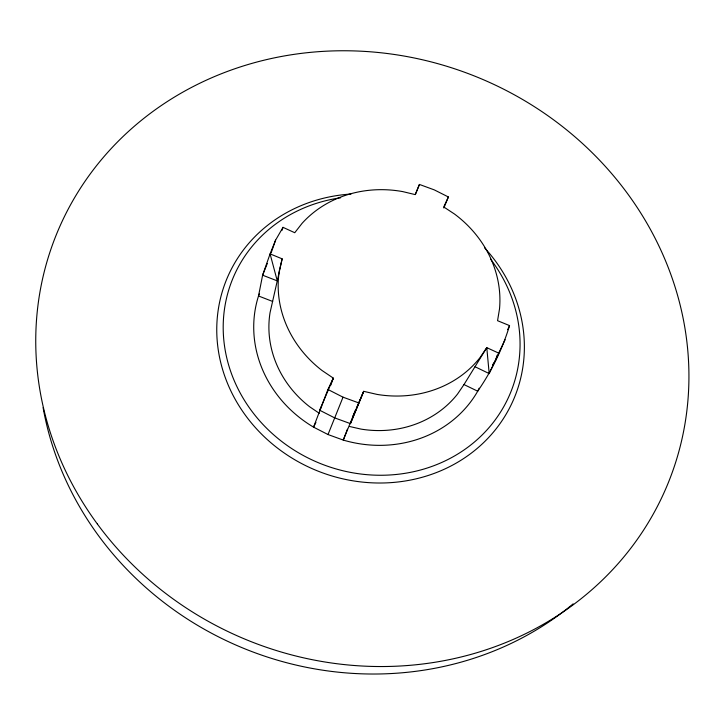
<?xml version="1.0" encoding="UTF-8"?>
<svg xmlns="http://www.w3.org/2000/svg" width="725" height="725" viewBox="0 0 725 725"><rect width="100%" height="100%" fill="white"/><g stroke="black" fill="none" stroke-linecap="round" stroke-linejoin="round"><path stroke-width="1.09" d="M319.317 413.322L309.666 406.77A105.043 96.298 22.1 0 1 270.053 312.629L277.267 280.874L270.081 253.886L275.6 240.129L283.013 227.342L294.749 232.716L302.144 223.264A112.33 101.6 22.1 0 1 402.719 191.599L415.208 194.608L419.431 184.44L434.275 189.877L448.394 196.973L443.836 207.975M277.512 279.768L282.152 258.843L270.081 253.886L262.613 275.192L258.517 295.981A120.069 110.082 22.1 0 0 313.553 427.143L328.008 434.538L343.269 440.084A120.069 110.082 22.1 0 0 477.712 391.201C491.541 371.164 502.507 348.924 509.548 325.607L497.558 320.695L499.516 308.859A112.33 101.6 22.1 0 0 454.466 214.011L443.745 206.96L448.394 196.973M282.152 258.843L279.37 270.615A112.33 101.6 22.1 0 0 322.027 370.493L333.319 378.124L330.682 385.328M497.205 355.187L495.619 360.225L492.556 364.947M271.105 252.925L275.6 240.129M281.88 230.541L283.013 227.342M505.126 339.726L498.682 353.111L486.783 347.656L479.959 357.697A112.33 101.6 22.1 0 1 377 394.4L363.687 391.328L350.438 423.627L334.651 417.881L319.689 410.241L333.319 378.124L327.927 389.479L313.553 427.143L315.928 422.421M347.402 429.218L343.269 440.084L355.848 409.389L352.83 416.331M259.333 293.924L258.517 295.981L272.691 301.473M328.008 434.538L343.025 397.182L327.927 389.479M267.326 263.42L262.613 275.192L277.267 280.874M415.407 194.49L419.431 184.44M350.438 423.627L363.687 391.328L356.283 408.392M507.645 329.712L509.548 325.607M475.002 366.732L489.194 373.583L498.682 353.111M479.162 388.201L477.712 391.201L463.982 384.567L457.52 394.083A105.043 96.298 22.1 0 1 360.959 429.091L349.568 426.49M319.689 410.241L321.646 406.362M463.982 384.567L486.783 347.656L489.194 373.583M343.025 397.182L358.957 402.973M573.149 603.853A320.948 297.078 22.1 0 1 254.638 652.618A320.948 297.078 22.1 0 1 43.11 407.658M484.599 247.859A155.558 142.78 22.1 0 1 448.721 467.118A155.558 142.78 22.1 0 1 225.067 377.018A155.558 142.78 22.1 0 1 351 194.037M490.544 259.124A150.138 137.696 22.1 0 1 442.513 462.115A150.138 137.696 22.1 0 1 232.399 376.139A150.138 137.696 22.1 0 1 340.65 197.789M97.377 524.03A330.165 304.065 22.1 0 0 660.185 500.866A330.165 304.065 22.1 0 0 329.44 51.049A330.165 304.065 22.1 0 0 97.377 524.03"/></g></svg>
